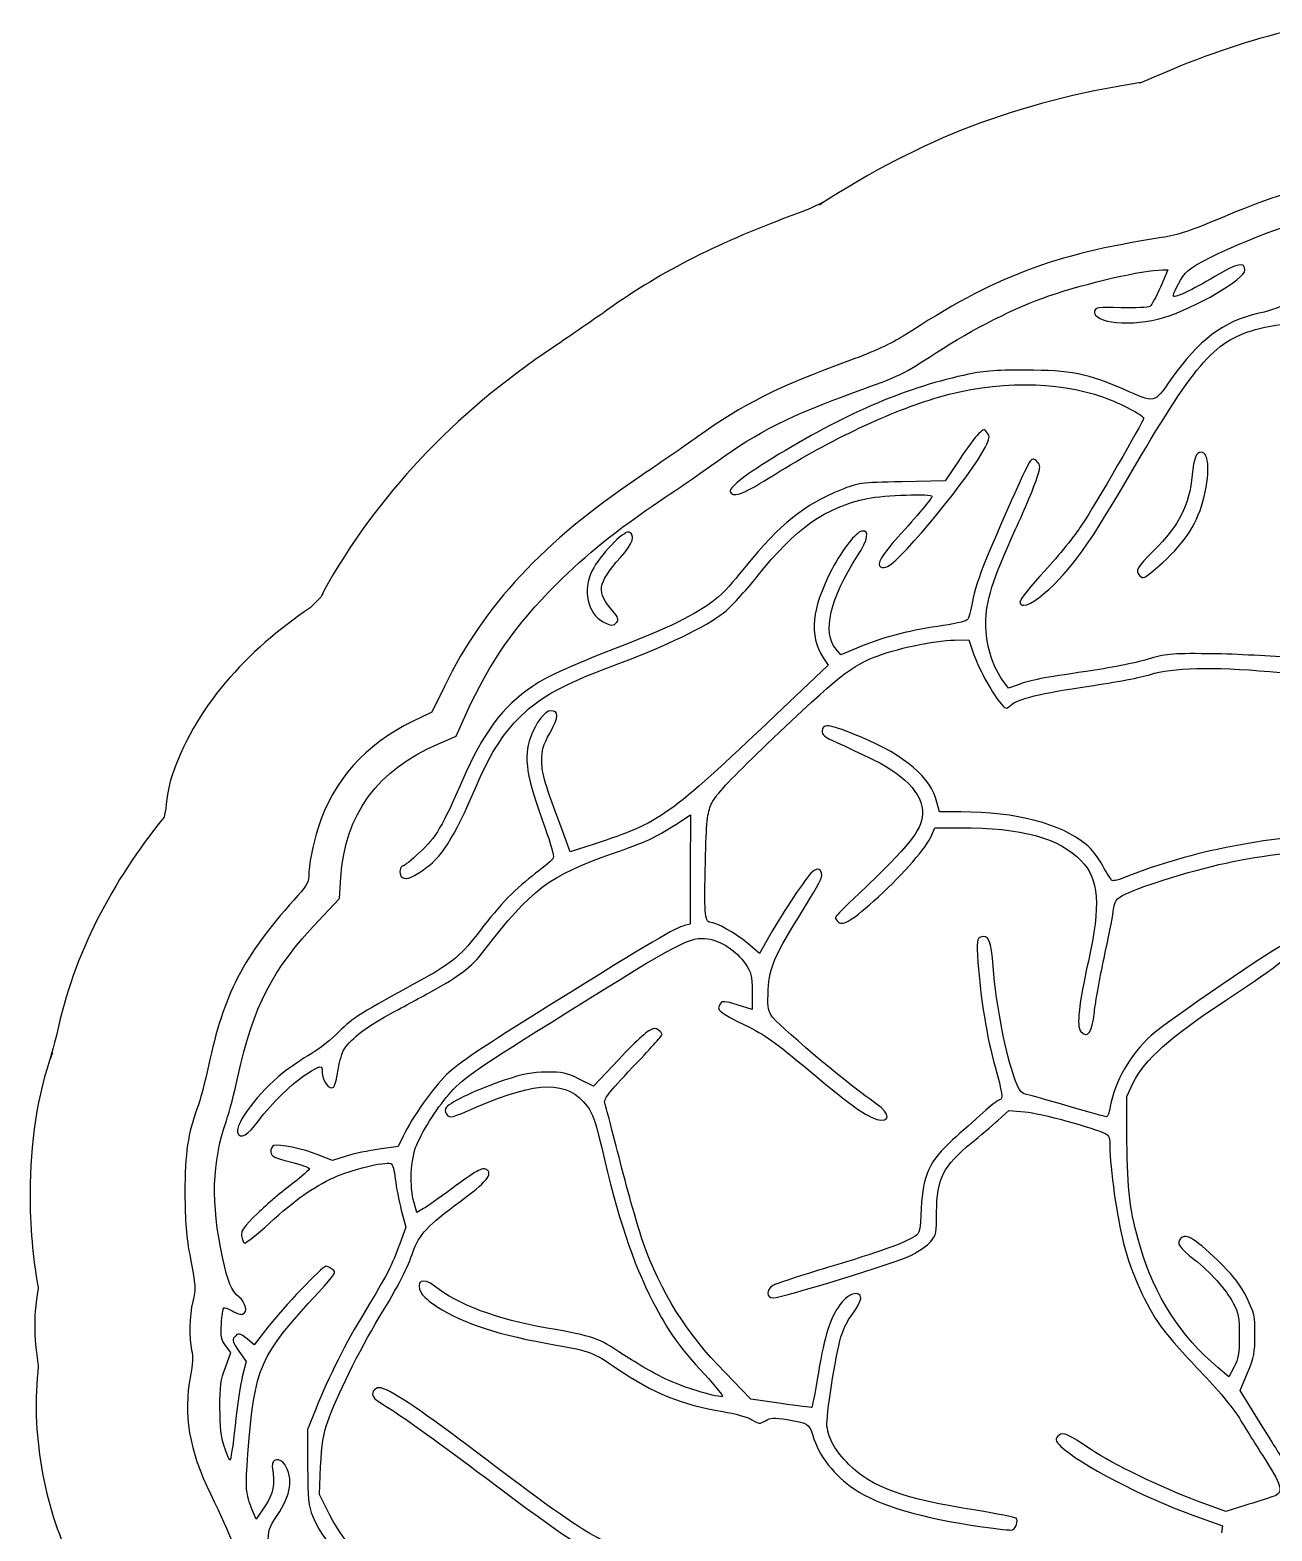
# Model space of a CAD drawing. Extents: x 3 to 173, y 187 to 306.
# Drawn here: x 2.94 to 11.31, y 193.51 to 203.62 of the extents above; entities that cross this region are included whole.
import ezdxf

# ---------------------------------------------------------------- set-up
doc = ezdxf.new("R2010")
doc.units = 0
doc.layers.add('Layer_1', color=7, linetype='CONTINUOUS')

msp = doc.modelspace()

# ---------------------------------------------------------------- linework, layer by layer
at = {"layer": 'Layer_1', "color": 7}
for points in [[(10.569854, 202.005042), (10.607304, 202.005042), (10.556685, 201.889045)], [(9.200315, 200.724249), (9.107312, 200.583578), (8.816773, 200.577821)], [(9.701553, 200.730314), (9.701555, 200.730419)], [(9.168582, 199.511261), (9.265292, 199.51239), (9.29245, 199.433416)], [(8.283437, 199.396907), (8.319652, 199.341789), (7.968209, 199.009445)], [(8.512656, 199.458192), (8.404836, 199.412537), (8.371503, 199.451201)], [(5.736092, 199.203712), (5.650082, 199.026434), (5.519217, 198.96309)], [(9.598225, 199.210895), (9.533203, 199.187865), (9.48917, 199.249156)], [(5.693273, 198.813196), (5.813027, 198.864199), (5.880929, 199.015154)], [(9.214296, 198.353842), (9.067793, 198.353842), (9.051337, 198.419654)], [(7.291661, 198.270299), (7.390838, 198.33405), (7.389991, 197.965507), (7.389145, 197.596965), (7.350873, 197.588724)], [(6.742684, 198.137855), (6.581367, 198.085206), (6.532806, 198.215596)], [(9.017593, 198.199597), (9.037758, 198.247721), (9.206073, 198.247721)], [(4.884206, 197.618724), (5.027417, 197.7705), (5.036477, 197.914462)], [(7.926597, 197.524583), (7.856228, 197.399954), (7.774334, 197.470289)], [(7.806023, 197.144517), (7.806023, 197.024), (7.706022, 197.054438)], [(6.905648, 196.683846), (6.737334, 196.506565), (6.641037, 196.554278)], [(10.331187, 196.134356), (10.329917, 196.437503), (10.373952, 196.528404)], [(9.462011, 196.276263), (9.534439, 196.343308), (9.643905, 196.334672)], [(5.456207, 196.170492), (5.422463, 196.100569), (5.294477, 196.082478)], [(5.073077, 196.035587), (4.979249, 196.006383), (4.888302, 196.042581)], [(5.443449, 195.671571), (5.473489, 195.557223), (5.432747, 195.444109)], [(5.593655, 195.682677), (5.548798, 195.65595), (5.529878, 195.720938)], [(4.543865, 194.882176), (4.452096, 194.764125), (4.407651, 194.801556)], [(4.258269, 194.612363), (4.294893, 194.711903), (4.259914, 194.758794)], [(4.349215, 194.722184), (4.398186, 194.652673), (4.374319, 194.557245)], [(8.001538, 194.368114), (7.798656, 194.397727), (7.62417, 194.577063)], [(11.053003, 194.614943), (11.018024, 194.54954), (10.944361, 194.61124)], [(11.242716, 194.21555), (11.094568, 194.456582), (11.14395, 194.575866)], [(4.867311, 194.33149), (4.812578, 194.194931), (4.812578, 193.94526)], [(4.941389, 193.656928), (4.891594, 193.755232), (4.900233, 193.944851)], [(4.525759, 193.679884), (4.46691, 193.58898), (4.439749, 193.653149)], [(11.125812, 193.681244), (10.99659, 193.640525), (10.80729, 193.710861)], [(9.355036, 193.538476), (9.355459, 193.538476)], [(10.773965, 193.616669), (10.975612, 193.543864), (10.966974, 193.498621)]]:
    msp.add_lwpolyline(points, dxfattribs=at)
for points in [[(9.367412, 200.927864)], [(10.83077, 200.777722)], [(6.977252, 200.238836)], [(7.14474, 196.893627)]]:
    msp.add_lwpolyline(points, close=True, dxfattribs=at)
for points in [[(11.448502, 203.621275), (11.160804, 203.554803), (10.883007, 203.460687), (10.573187, 203.329237)], [(10.410634, 203.264659), (9.589704, 203.135243), (8.950929, 202.891338), (8.259589, 202.442844)], [(10.573187, 203.329237), (10.38185, 203.248053), (10.437498, 203.268898), (10.410634, 203.264659)], [(11.676055, 202.594226), (11.444954, 202.540852), (11.249735, 202.475593), (10.974816, 202.358948)], [(8.259589, 202.442844), (8.31904, 202.481413), (8.233901, 202.429919), (8.116378, 202.386902)], [(8.116378, 202.386902), (7.587559, 202.193256), (7.203371, 202.002183), (6.835297, 201.738251)], [(10.974816, 202.358948), (10.763503, 202.269289), (10.679252, 202.241242), (10.564936, 202.223213)], [(10.724999, 201.983649), (10.782744, 202.060817), (11.309392, 202.286485), (11.608956, 202.362476)], [(10.564936, 202.223213), (9.819225, 202.105654), (9.449143, 201.964489), (8.823358, 201.558521)], [(11.125827, 202.003393), (11.125827, 202.062028), (11.077037, 202.051913), (10.922532, 201.960617)], [(9.806062, 201.830639), (10.064685, 201.91926), (10.440367, 202.005042), (10.569854, 202.005042)], [(10.580142, 201.684621), (10.793505, 201.75048), (11.125827, 201.944578), (11.125827, 202.003393)], [(10.645575, 201.82817), (10.636285, 201.837455), (10.680634, 201.92436), (10.724999, 201.983649)], [(10.922532, 201.960617), (10.764091, 201.866995), (10.657838, 201.815913), (10.645575, 201.82817)], [(9.048854, 201.449346), (9.289258, 201.606081), (9.583721, 201.754454), (9.806062, 201.830639)], [(10.556685, 201.889045), (10.528971, 201.825331), (10.497335, 201.767001), (10.486315, 201.759483)], [(6.835297, 201.738251), (6.759495, 201.683895), (6.57873, 201.559018), (6.468628, 201.48529)], [(10.113473, 201.729454), (10.096889, 201.645366), (10.368409, 201.619261), (10.580142, 201.684621)], [(10.292487, 201.750423), (10.139164, 201.754431), (10.117918, 201.751835), (10.113473, 201.729454)], [(10.486315, 201.759483), (10.475294, 201.752032), (10.388179, 201.747912), (10.292487, 201.750423)], [(11.360807, 201.756192), (11.335678, 201.744028), (11.268478, 201.723488), (11.211424, 201.710537)], [(11.211424, 201.710537), (10.978266, 201.657609), (10.818073, 201.535858), (10.625412, 201.264665)], [(11.222945, 201.610585), (11.426108, 201.662523), (11.564621, 201.65098), (12.148878, 201.532847)], [(8.823358, 201.558521), (8.750251, 201.511093), (8.627762, 201.454996), (8.469035, 201.396872)], [(10.383021, 200.679356), (10.798684, 201.390675), (10.929527, 201.535582), (11.222945, 201.610585)], [(6.468628, 201.48529), (5.791951, 201.032165), (5.275162, 200.480522), (4.919233, 199.839186)], [(8.495763, 201.181576), (8.809816, 201.294939), (8.818132, 201.298924), (9.048854, 201.449346)], [(8.469035, 201.396872), (7.976672, 201.216575), (7.745727, 201.101149), (7.439396, 200.881489)], [(9.647625, 201.330068), (9.432008, 201.330276), (9.363922, 201.324762), (9.23075, 201.295103)], [(10.308947, 201.200911), (10.073947, 201.305065), (9.947672, 201.329644), (9.647625, 201.330068)], [(9.23075, 201.295103), (8.815694, 201.202675), (8.42273, 201.032055), (7.942262, 200.735708)], [(9.060788, 201.147439), (9.446262, 201.259777), (9.857806, 201.259808), (10.173143, 201.147439)], [(10.625412, 201.264665), (10.510358, 201.102718), (10.524207, 201.105506), (10.308947, 201.200911)], [(7.573535, 200.718021), (7.841743, 200.912184), (8.075985, 201.030051), (8.495763, 201.181576)], [(7.958311, 200.62712), (8.335923, 200.863453), (8.739195, 201.053718), (9.060788, 201.147439)], [(10.173143, 201.147439), (10.291355, 201.10532), (10.443515, 201.025634), (10.443515, 201.005944)], [(9.367395, 200.927853), (9.359747, 200.926724), (9.349759, 200.918144), (9.331182, 200.900703)], [(9.390459, 200.908532), (9.380409, 200.922276), (9.375058, 200.928852), (9.367412, 200.927864)], [(9.376046, 200.809813), (9.406956, 200.870731), (9.408549, 200.883806), (9.390459, 200.908532)], [(10.443515, 201.005944), (10.443515, 200.987402), (10.114861, 200.420138), (10.025817, 200.284903)], [(7.439396, 200.881489), (7.345255, 200.813985), (7.167842, 200.691351), (7.045155, 200.609193)], [(8.718839, 200.006919), (8.824963, 200.063686), (9.278455, 200.617544), (9.376046, 200.809813)], [(9.331182, 200.900703), (9.310043, 200.880835), (9.251313, 200.80155), (9.200315, 200.724249)], [(7.197399, 200.457654), (7.325385, 200.543884), (7.494652, 200.660916), (7.573535, 200.718021)], [(7.942262, 200.735708), (7.739803, 200.610836), (7.644374, 200.533718), (7.660367, 200.507836)], [(9.679332, 200.71642), (9.659041, 200.695367), (9.517537, 200.379907), (9.374393, 200.03692)], [(9.701555, 200.730419), (9.694959, 200.730701), (9.688702, 200.726157), (9.679332, 200.71642)], [(9.726244, 200.713042), (9.715015, 200.724275), (9.708146, 200.729835), (9.701553, 200.730314)], [(9.724974, 200.601573), (9.750417, 200.68208), (9.750262, 200.689), (9.726244, 200.713042)], [(10.83078, 200.777722), (10.797831, 200.777722), (10.782235, 200.737254), (10.77111, 200.623885)], [(10.842717, 200.444962), (10.892518, 200.624667), (10.886936, 200.777722), (10.83077, 200.777722)], [(7.045155, 200.609193), (6.408968, 200.183181), (5.99438, 199.738086), (5.736092, 199.203712)], [(7.660367, 200.507836), (7.683958, 200.469682), (7.746841, 200.494769), (7.958311, 200.62712)], [(9.769438, 199.822166), (9.959867, 199.988722), (10.067867, 200.14003), (10.383021, 200.679356)], [(10.77111, 200.623885), (10.75101, 200.419198), (10.68456, 200.288995), (10.509379, 200.112617)], [(8.401545, 200.522294), (8.163003, 200.427448), (7.988294, 200.287197), (7.767382, 200.012668)], [(8.816773, 200.577821), (8.530289, 200.57212), (8.524169, 200.571048), (8.401545, 200.522294)], [(9.578883, 200.254008), (9.644217, 200.39802), (9.710099, 200.554414), (9.724974, 200.601573)], [(6.485872, 199.885095), (6.696488, 200.095365), (6.885418, 200.247457), (7.197399, 200.457654)], [(7.841053, 199.940688), (8.098349, 200.264281), (8.301164, 200.407494), (8.584271, 200.465943)], [(8.584271, 200.465943), (8.696045, 200.489028), (9.018842, 200.499409), (9.018842, 200.479941)], [(9.018842, 200.479941), (9.018842, 200.468934), (8.917364, 200.348183), (8.78674, 200.203532)], [(10.539834, 200.005672), (10.706115, 200.147929), (10.796761, 200.279145), (10.842717, 200.444962)], [(6.977253, 200.238884), (6.942968, 200.252035), (6.77688, 200.078807), (6.729103, 199.980162)], [(6.919227, 200.068136), (7.004377, 200.165723), (7.023275, 200.221188), (6.977252, 200.238836)], [(8.545579, 200.244638), (8.505219, 200.238824), (8.417765, 200.127222), (8.343931, 199.98715)], [(8.516361, 200.079287), (8.588172, 200.189935), (8.599078, 200.252346), (8.545579, 200.244638)], [(8.78674, 200.203532), (8.679775, 200.085072), (8.642999, 200.021649), (8.671513, 200.004041)], [(9.380116, 199.623865), (9.38116, 199.775161), (9.424807, 199.91439), (9.578883, 200.254008)], [(10.025817, 200.284903), (9.981801, 200.218053), (9.870503, 200.080376), (9.778079, 199.978881)], [(10.509379, 200.112617), (10.395524, 199.997984), (10.384758, 199.979276), (10.416375, 199.947675)], [(6.869432, 199.704532), (6.75516, 199.835994), (6.762286, 199.888276), (6.919227, 200.068136)], [(7.767382, 200.012668), (7.707035, 199.937676), (7.631638, 199.851009), (7.599481, 199.82017)], [(8.371503, 199.451201), (8.276844, 199.561195), (8.330292, 199.792594), (8.516361, 200.079287)], [(8.671513, 200.004041), (8.68228, 199.997409), (8.703563, 199.998763), (8.718839, 200.006919)], [(9.374393, 200.03692), (9.338279, 199.950385), (9.300555, 199.831315), (9.290441, 199.772032)], [(10.416375, 199.947675), (10.442162, 199.921908), (10.441657, 199.921683), (10.539834, 200.005672)], [(6.729103, 199.980162), (6.664347, 199.846459), (6.697366, 199.691686), (6.803178, 199.634242)], [(7.612658, 199.694305), (7.660478, 199.7319), (7.763231, 199.842813), (7.841053, 199.940688)], [(8.343931, 199.98715), (8.207268, 199.727886), (8.188168, 199.541761), (8.283437, 199.396907)], [(9.778079, 199.978881), (9.685654, 199.877382), (9.609764, 199.783639), (9.609764, 199.77075)], [(4.919233, 199.839186), (4.910509, 199.803474), (4.880215, 199.778856), (4.829109, 199.728129)], [(5.880929, 199.015154), (6.037809, 199.361898), (6.210477, 199.610155), (6.485872, 199.885095)], [(7.599481, 199.82017), (7.501298, 199.726012), (7.307261, 199.621029), (7.031163, 199.512915)], [(9.609764, 199.77075), (9.609764, 199.722953), (9.683042, 199.746592), (9.769438, 199.822166)], [(4.829109, 199.728129), (4.40666, 199.447408), (4.044169, 199.053499), (3.889595, 198.569031)], [(6.895359, 199.632549), (6.909434, 199.64951), (6.904334, 199.664392), (6.869432, 199.704532)], [(6.927055, 199.361139), (7.219706, 199.469151), (7.49879, 199.604789), (7.612658, 199.694305)], [(9.290441, 199.772032), (9.280326, 199.712748), (9.264237, 199.656383), (9.25505, 199.64699)], [(6.803178, 199.634242), (6.854559, 199.606387), (6.873337, 199.606076), (6.895359, 199.632549)], [(9.056693, 199.60339), (8.85103, 199.573426), (8.670693, 199.525412), (8.512656, 199.458192)], [(9.25505, 199.64699), (9.245863, 199.637592), (9.156732, 199.617964), (9.056693, 199.60339)], [(9.48917, 199.249156), (9.421078, 199.343107), (9.379273, 199.486917), (9.380116, 199.623865)], [(7.031163, 199.512915), (6.566988, 199.33115), (6.439714, 199.27481), (6.327041, 199.199487)], [(8.627839, 199.396089), (8.76093, 199.451196), (9.035276, 199.509576), (9.168582, 199.511261)], [(7.809313, 198.715767), (8.355518, 199.243813), (8.450449, 199.322641), (8.627839, 199.396089)], [(9.29245, 199.433416), (9.327873, 199.330142), (9.417137, 199.162623), (9.472288, 199.096132)], [(10.875602, 199.419844), (10.619599, 199.421819), (10.594132, 199.419279), (10.466133, 199.38077)], [(11.42581, 199.393117), (11.273163, 199.406636), (11.025661, 199.418799), (10.875602, 199.419844)], [(6.276843, 199.026321), (6.403234, 199.143283), (6.571964, 199.230077), (6.927055, 199.361139)], [(10.057076, 199.30015), (9.756106, 199.25673), (9.693764, 199.244677), (9.598225, 199.210895)], [(10.466133, 199.38077), (10.391102, 199.358192), (10.207137, 199.321805), (10.057076, 199.30015)], [(10.488757, 199.279585), (10.633534, 199.326626), (10.909142, 199.333639), (11.29329, 199.299735)], [(11.29329, 199.299735), (11.664961, 199.266944), (12.021647, 199.263154), (12.14844, 199.291099)], [(6.327041, 199.199487), (6.128129, 199.066513), (5.991133, 198.882896), (5.855022, 198.56729)], [(9.546362, 199.071042), (9.597093, 199.116932), (9.747354, 199.153875), (10.076409, 199.201844)], [(10.076409, 199.201844), (10.249066, 199.227018), (10.434569, 199.261977), (10.488757, 199.279585)], [(9.472288, 199.096132), (9.514953, 199.044694), (9.516788, 199.044288), (9.546362, 199.071042)], [(5.94927, 198.530271), (6.049682, 198.762991), (6.140033, 198.899717), (6.276843, 199.026321)], [(6.450091, 199.035355), (6.409777, 199.035355), (6.348963, 198.955184), (6.313875, 198.855611)], [(6.445561, 198.887694), (6.505097, 198.995486), (6.506302, 199.035355), (6.450091, 199.035355)], [(7.968209, 199.009445), (7.231169, 198.312471), (7.193285, 198.285386), (6.742684, 198.137855)], [(5.519217, 198.96309), (5.200243, 198.808587), (4.98499, 198.566181), (4.883409, 198.247806)], [(6.390419, 198.694784), (6.389375, 198.772638), (6.397288, 198.800281), (6.445561, 198.887694)], [(8.278904, 198.902542), (8.27471, 198.873165), (8.288892, 198.861478), (8.377257, 198.821925)], [(8.536931, 198.859356), (8.335401, 198.94437), (8.286026, 198.952501), (8.278904, 198.902542)], [(5.036477, 197.914462), (5.061973, 198.333754), (5.285111, 198.639107), (5.693273, 198.813196)], [(6.313875, 198.855611), (6.265161, 198.717353), (6.284513, 198.596068), (6.411819, 198.2448)], [(8.377257, 198.821925), (8.434132, 198.796468), (8.544946, 198.744026), (8.62335, 198.705522)], [(9.051337, 198.419654), (9.009045, 198.587531), (8.84147, 198.730886), (8.536931, 198.859356)], [(6.532806, 198.215596), (6.406647, 198.554796), (6.391683, 198.605268), (6.390419, 198.694784)], [(7.531533, 198.406454), (7.554785, 198.458998), (7.626702, 198.539226), (7.809313, 198.715767)], [(8.62335, 198.705522), (8.855431, 198.591552), (8.976137, 198.448144), (8.951336, 198.316002)], [(3.889595, 198.569031), (3.863802, 198.488191), (3.863808, 198.386701), (3.845562, 198.318124)], [(5.855022, 198.56729), (5.722373, 198.25971), (5.675387, 198.180349), (5.566132, 198.080287)], [(5.583013, 197.956891), (5.716789, 198.047366), (5.791122, 198.163743), (5.94927, 198.530271)], [(7.491615, 198.013643), (7.499012, 198.294759), (7.504109, 198.344487), (7.531533, 198.406454)], [(3.845562, 198.318124), (3.498046, 197.891678), (3.234593, 197.391417), (3.123335, 196.859995)], [(8.951336, 198.316002), (8.93075, 198.206268), (8.835829, 198.094872), (8.461209, 197.74221)], [(10.057101, 198.134609), (9.885394, 198.275238), (9.583954, 198.353842), (9.214296, 198.353842)], [(4.883409, 198.247806), (4.847664, 198.135772), (4.820034, 197.993233), (4.820034, 197.919985)], [(6.411819, 198.2448), (6.447158, 198.147292), (6.472052, 198.057484), (6.467375, 198.045309)], [(6.866144, 198.073689), (7.094535, 198.153005), (7.148256, 198.177976), (7.291661, 198.270299)], [(8.659153, 197.784987), (8.82757, 197.937198), (8.983767, 198.117975), (9.017593, 198.199597)], [(9.206073, 198.247721), (9.624706, 198.247512), (9.872815, 198.179878), (10.022127, 198.025609)], [(11.944769, 198.225911), (11.266616, 198.189118), (10.770655, 198.094074), (10.325003, 197.915777)], [(5.566132, 198.080287), (5.511979, 198.030692), (5.46249, 197.990207), (5.456253, 197.990207)], [(10.168625, 197.991881), (10.141743, 198.042289), (10.09147, 198.106458), (10.057101, 198.134609)], [(11.043946, 198.019437), (11.296153, 198.070079), (11.603155, 198.105396), (11.922966, 198.120622)], [(5.456253, 197.990207), (5.434866, 197.990207), (5.425925, 197.941027), (5.443505, 197.919872)], [(5.999058, 197.417632), (6.319273, 197.834477), (6.439537, 197.925531), (6.866144, 198.073689)], [(6.467375, 198.045309), (6.462698, 198.033145), (6.409013, 197.985762), (6.348032, 197.940423)], [(7.522068, 197.611372), (7.488718, 197.611584), (7.483019, 197.686452), (7.491615, 198.013643)], [(8.275982, 197.925618), (8.275982, 197.97199), (8.2485, 197.982367), (8.212197, 197.949889)], [(10.022127, 198.025609), (10.143109, 197.90061), (10.155478, 197.73165), (10.0711, 197.349399)], [(10.230765, 197.891929), (10.223368, 197.896501), (10.195506, 197.94147), (10.168625, 197.991881)], [(10.320073, 197.799383), (10.441831, 197.860673), (10.809085, 197.972278), (11.043946, 198.019437)], [(4.820034, 197.919985), (4.820034, 197.879921), (4.800671, 197.848444), (4.720033, 197.75957)], [(5.443505, 197.919872), (5.465168, 197.893766), (5.505521, 197.904463), (5.583013, 197.956891)], [(6.348032, 197.940423), (6.218509, 197.844118), (6.105841, 197.727975), (5.976013, 197.556663)], [(8.212197, 197.949889), (8.170067, 197.912201), (8.013057, 197.678166), (7.926597, 197.524583)], [(8.152937, 197.69857), (8.220612, 197.80566), (8.275982, 197.907801), (8.275982, 197.925618)], [(10.325003, 197.915777), (10.280629, 197.898025), (10.23816, 197.887349), (10.230765, 197.891929)], [(8.388781, 197.612233), (8.421764, 197.584886), (8.476597, 197.619994), (8.659153, 197.784987)], [(10.239002, 197.683802), (10.249116, 197.760335), (10.252656, 197.765443), (10.320073, 197.799383)], [(4.720033, 197.75957), (4.383175, 197.388338), (4.244481, 197.119755), (4.14472, 196.643248)], [(7.915074, 197.158095), (7.92325, 197.309823), (7.959796, 197.392949), (8.152937, 197.69857)], [(8.461209, 197.74221), (8.409332, 197.693375), (8.366971, 197.64823), (8.366971, 197.641846)], [(10.177273, 197.368319), (10.205388, 197.497919), (10.233186, 197.639783), (10.239002, 197.683802)], [(4.343049, 196.569447), (4.447216, 197.047328), (4.57225, 197.28921), (4.884206, 197.618724)], [(7.350873, 197.588724), (7.293668, 197.576137), (7.13222, 197.480497), (6.457862, 197.060999)], [(7.774334, 197.470289), (7.697156, 197.536287), (7.5635, 197.610952), (7.522068, 197.611372)], [(8.366971, 197.641846), (8.366971, 197.635468), (8.376874, 197.622119), (8.388781, 197.612233)], [(5.976013, 197.556663), (5.854449, 197.396254), (5.779911, 197.332096), (5.598643, 197.233364)], [(6.559099, 197.003437), (7.32657, 197.482459), (7.391422, 197.516492), (7.507666, 197.499076)], [(7.507666, 197.499076), (7.597412, 197.485614), (7.701169, 197.417296), (7.758697, 197.333725)], [(9.345136, 197.511045), (9.320041, 197.501421), (9.318539, 197.486746), (9.327858, 197.340346)], [(9.430323, 197.313201), (9.416858, 197.486238), (9.397354, 197.531074), (9.345136, 197.511045)], [(11.407704, 197.471147), (11.357994, 197.460677), (10.598852, 196.942539), (10.494116, 196.847586)], [(5.642265, 197.142457), (5.836227, 197.24807), (5.915679, 197.309092), (5.999058, 197.417632)], [(10.111841, 197.006358), (10.119617, 197.075751), (10.149159, 197.238723), (10.177273, 197.368319)], [(11.002762, 197.08903), (11.371833, 197.333507), (11.465799, 197.409801), (11.449678, 197.451815)], [(7.758697, 197.333725), (7.801783, 197.271128), (7.806023, 197.254581), (7.806023, 197.144517)], [(9.327858, 197.340346), (9.342334, 197.112446), (9.388996, 196.827618), (9.442674, 196.637813)], [(9.579295, 196.547324), (9.513743, 196.722434), (9.451224, 197.044523), (9.430323, 197.313201)], [(10.0711, 197.349399), (10.007386, 197.060748), (9.990796, 196.910973), (10.018836, 196.877205)], [(5.598643, 197.233364), (5.163772, 196.996495), (5.115189, 196.966102), (5.024977, 196.874281)], [(5.356667, 196.986978), (5.436719, 197.030423), (5.565154, 197.100471), (5.642265, 197.142457)], [(7.592439, 197.064315), (7.563984, 197.019408), (7.578049, 197.006937), (7.760343, 196.917472)], [(7.706022, 197.054438), (7.622144, 197.080035), (7.603564, 197.08187), (7.592439, 197.064315)], [(7.934418, 196.983696), (7.913347, 197.02102), (7.909554, 197.055936), (7.915074, 197.158095)], [(10.373952, 196.528404), (10.450341, 196.685435), (10.615305, 196.832379), (11.002762, 197.08903)], [(5.052961, 196.743889), (5.089359, 196.814238), (5.196612, 196.900113), (5.356667, 196.986978)], [(6.457862, 197.060999), (5.98099, 196.76435), (5.823449, 196.658471), (5.748802, 196.58469)], [(5.779258, 196.468719), (5.867316, 196.565962), (5.956757, 196.627475), (6.559099, 197.003437)], [(8.601913, 196.418131), (8.438514, 196.52923), (7.963899, 196.93136), (7.934418, 196.983696)], [(10.018836, 196.877205), (10.065285, 196.821266), (10.09587, 196.863715), (10.111841, 197.006358)], [(5.024977, 196.874281), (4.97471, 196.82312), (4.889378, 196.755954), (4.835264, 196.724562)], [(7.144743, 196.893619), (7.106828, 196.88741), (7.044801, 196.830712), (6.905648, 196.683846)], [(7.17643, 196.884568), (7.167139, 196.892273), (7.157383, 196.895688), (7.14474, 196.893627)], [(7.199885, 196.853721), (7.199885, 196.860128), (7.189223, 196.873956), (7.17643, 196.884568)], [(7.760343, 196.917472), (7.894121, 196.851819), (7.962496, 196.803308), (8.187919, 196.613508)], [(3.123335, 196.859995), (3.110818, 196.800175), (3.053675, 196.625615), (3.093293, 196.730842)], [(7.001531, 196.633664), (7.110548, 196.748337), (7.199885, 196.847318), (7.199885, 196.853721)], [(10.494116, 196.847586), (10.351775, 196.71854), (10.247278, 196.536712), (10.219217, 196.369222)], [(3.093293, 196.730842), (2.990393, 196.457628), (2.942673, 196.109448), (2.942673, 195.789741)], [(4.835264, 196.724562), (4.78115, 196.693168), (4.694408, 196.634127), (4.642668, 196.593351)], [(5.016334, 196.607333), (5.023415, 196.657416), (5.039939, 196.718731), (5.052961, 196.743889)], [(4.14472, 196.643248), (4.123051, 196.53974), (4.089344, 196.411552), (4.069411, 196.358613)], [(4.265271, 196.274116), (4.285814, 196.334333), (4.320757, 196.467178), (4.343049, 196.569447)], [(4.642668, 196.593351), (4.486642, 196.470384), (4.319678, 196.249133), (4.34102, 196.193547)], [(4.483821, 196.275812), (4.568655, 196.389838), (4.714985, 196.532129), (4.808102, 196.590882)], [(4.808102, 196.590882), (4.902385, 196.65038), (4.910984, 196.650913), (4.910984, 196.599518)], [(4.910984, 196.599518), (4.910984, 196.542464), (4.961973, 196.475306), (4.986706, 196.499566)], [(4.986706, 196.499566), (4.996104, 196.508767), (5.009255, 196.557247), (5.016334, 196.607333)], [(5.748802, 196.58469), (5.652762, 196.489762), (5.520018, 196.302002), (5.456207, 196.170492)], [(6.421282, 196.601581), (6.322122, 196.600734), (6.266305, 196.589982), (6.137328, 196.546875)], [(6.641037, 196.554278), (6.555665, 196.596755), (6.530478, 196.602422), (6.421282, 196.601581)], [(6.813874, 196.393453), (6.805066, 196.4197), (6.837773, 196.461407), (7.001531, 196.633664)], [(8.187919, 196.613508), (8.483157, 196.364921), (8.608877, 196.278284), (8.674342, 196.278284)], [(9.442674, 196.637813), (9.491525, 196.465062), (9.498339, 196.414468), (9.473129, 196.414468)], [(5.547156, 196.111694), (5.595036, 196.22285), (5.693566, 196.374087), (5.779258, 196.468719)], [(6.137328, 196.546875), (5.968489, 196.49045), (5.778099, 196.4017), (5.748026, 196.365482)], [(5.95295, 196.366718), (6.366148, 196.545139), (6.56169, 196.546542), (6.694522, 196.372476)], [(9.675181, 196.445315), (9.615995, 196.459793), (9.609545, 196.466509), (9.579295, 196.547324)], [(4.069411, 196.358613), (4.006091, 196.190493), (3.986283, 196.056336), (3.986283, 195.788521)], [(5.748026, 196.365482), (5.734268, 196.348916), (5.734753, 196.337655), (5.750481, 196.316124)], [(5.750481, 196.316124), (5.769864, 196.289624), (5.779998, 196.292023), (5.95295, 196.366718)], [(6.694522, 196.372476), (6.733194, 196.321794), (6.751993, 196.268031), (6.790819, 196.100594)], [(6.919636, 195.990361), (6.867428, 196.194504), (6.819732, 196.375973), (6.813874, 196.393453)], [(8.674342, 196.278284), (8.751998, 196.278284), (8.721814, 196.336605), (8.601913, 196.418131)], [(9.473129, 196.414468), (9.464575, 196.414468), (9.414067, 196.375589), (9.360781, 196.327679)], [(9.95831, 196.365519), (9.837429, 196.400913), (9.710079, 196.436786), (9.675181, 196.445315)], [(10.19288, 196.300944), (10.184769, 196.300944), (10.079192, 196.330126), (9.95831, 196.365519)], [(10.219217, 196.369222), (10.212918, 196.331726), (10.200991, 196.300944), (10.19288, 196.300944)], [(4.239343, 195.353995), (4.160556, 195.721691), (4.168017, 195.989108), (4.265271, 196.274116)], [(4.34102, 196.193547), (4.359246, 196.146069), (4.408061, 196.173989), (4.483821, 196.275812)], [(9.360781, 196.327679), (9.307496, 196.279766), (9.215807, 196.197546), (9.157077, 196.14505)], [(9.282175, 196.12243), (9.341519, 196.170151), (9.422348, 196.239411), (9.462011, 196.276263)], [(9.643905, 196.334672), (9.741264, 196.326967), (10.115511, 196.224583), (10.18959, 196.185362)], [(10.18959, 196.185362), (10.209122, 196.175033), (10.216325, 196.152374), (10.216339, 196.099807)], [(4.584595, 196.105925), (4.569742, 196.100224), (4.562305, 196.083122), (4.565252, 196.062322)], [(4.565252, 196.062322), (4.569403, 196.033126), (4.58825, 196.02379), (4.695705, 195.996923)], [(4.888302, 196.042581), (4.780377, 196.08543), (4.618946, 196.119108), (4.584595, 196.105925)], [(5.294477, 196.082478), (5.224263, 196.072657), (5.12465, 196.051634), (5.073077, 196.035587)], [(5.529878, 195.720938), (5.497593, 195.830598), (5.505666, 196.01536), (5.547156, 196.111694)], [(6.790819, 196.100594), (6.902724, 195.618022), (7.00195, 195.319208), (7.138145, 195.054196)], [(9.157077, 196.14505), (9.000555, 196.005152), (8.955065, 195.905903), (8.945962, 195.685197)], [(9.049251, 195.658871), (9.049251, 195.880074), (9.095443, 195.972265), (9.282175, 196.12243)], [(10.216339, 196.099807), (10.216376, 195.958653), (10.264305, 195.618031), (10.30852, 195.446632)], [(10.421312, 195.422363), (10.350778, 195.665498), (10.332662, 195.807972), (10.331187, 196.134356)], [(4.695705, 195.996923), (4.764841, 195.979622), (4.822828, 195.959091), (4.824513, 195.951677)], [(4.824513, 195.951677), (4.826207, 195.944254), (4.774116, 195.898261), (4.708874, 195.849261)], [(4.991592, 195.892447), (5.100587, 195.943583), (5.333222, 196.00038), (5.372255, 195.985405)], [(5.372255, 195.985405), (5.385023, 195.980495), (5.396755, 195.940848), (5.403118, 195.881753)], [(6.016703, 195.945513), (5.990275, 195.961826), (5.948699, 195.938401), (5.77884, 195.812654)], [(7.070256, 195.461403), (7.039578, 195.548133), (6.971848, 195.786213), (6.919636, 195.990361)], [(4.554964, 195.583134), (4.73359, 195.745254), (4.842704, 195.8226), (4.991592, 195.892447)], [(5.403118, 195.881753), (5.408786, 195.829074), (5.426952, 195.734417), (5.443449, 195.671571)], [(5.836865, 195.727923), (6.016941, 195.859289), (6.064052, 195.916264), (6.016703, 195.945513)], [(2.942673, 195.789741), (2.942673, 195.564471), (2.96071, 195.346536), (2.997818, 195.149728)], [(3.986283, 195.788521), (3.986283, 195.588533), (3.993488, 195.501668), (4.02332, 195.343474)], [(4.708874, 195.849261), (4.643633, 195.800262), (4.539348, 195.710947), (4.476774, 195.650594)], [(5.77884, 195.812654), (5.701719, 195.755569), (5.618271, 195.697208), (5.593655, 195.682677)], [(4.476774, 195.650594), (4.380313, 195.557551), (4.363442, 195.534008), (4.367719, 195.497581)], [(5.523282, 195.39352), (5.558786, 195.501908), (5.627622, 195.575328), (5.836865, 195.727923)], [(8.945962, 195.685197), (8.939621, 195.5312), (8.93648, 195.517134), (8.903576, 195.495577)], [(9.009332, 195.460616), (9.046594, 195.504885), (9.049251, 195.518056), (9.049251, 195.658871)], [(4.387884, 195.450281), (4.396227, 195.447741), (4.471598, 195.507473), (4.554964, 195.583134)], [(4.367719, 195.497581), (4.370485, 195.473959), (4.379539, 195.452872), (4.387884, 195.450281)], [(7.62417, 194.577063), (7.356734, 194.852478), (7.193478, 195.113045), (7.070256, 195.461403)], [(8.903576, 195.495577), (8.835418, 195.450941), (8.660395, 195.388141), (8.321678, 195.287038)], [(8.880526, 195.368479), (8.929312, 195.393088), (8.987377, 195.434536), (9.009332, 195.460616)], [(10.30852, 195.446632), (10.360248, 195.246113), (10.456479, 195.032363), (10.560374, 194.886824)], [(10.694564, 195.482005), (10.661847, 195.449302), (10.681142, 195.418706), (10.78469, 195.338865)], [(10.978929, 195.296501), (10.791527, 195.480148), (10.731658, 195.519081), (10.694564, 195.482005)], [(4.349633, 195.08705), (4.298468, 195.130077), (4.275224, 195.186541), (4.239343, 195.353995)], [(5.432747, 195.444109), (5.379838, 195.296814), (5.348094, 195.235185), (5.199002, 194.990013)], [(5.293241, 194.945591), (5.425941, 195.164951), (5.487883, 195.285449), (5.523282, 195.39352)], [(7.949654, 195.081377), (8.010819, 195.081377), (8.784501, 195.32003), (8.880526, 195.368479)], [(10.944361, 194.61124), (10.693821, 194.820897), (10.515548, 195.097537), (10.421312, 195.422363)], [(4.02332, 195.343474), (4.057707, 195.161048), (4.059197, 195.140189), (4.039376, 195.057196)], [(4.935228, 195.293495), (4.911753, 195.293495), (4.646738, 195.014823), (4.543865, 194.882176)], [(4.887902, 195.119917), (5.002003, 195.243832), (5.007005, 195.252118), (4.979671, 195.272103)], [(4.979671, 195.272103), (4.963762, 195.28373), (4.943635, 195.293495), (4.935228, 195.293495)], [(8.321678, 195.287038), (8.134103, 195.231048), (7.965119, 195.17534), (7.946366, 195.16323)], [(10.78469, 195.338865), (10.895603, 195.253338), (10.997028, 195.139619), (11.047242, 195.044361)], [(11.137779, 195.082201), (11.098417, 195.161661), (11.05164, 195.22522), (10.978929, 195.296501)], [(2.998637, 195.146031), (2.96771, 194.984896), (2.965042, 194.819723), (2.998637, 194.622831)], [(2.997818, 195.149728), (2.999088, 195.142757), (2.997586, 195.152268), (2.998637, 195.146031)], [(5.667764, 195.159493), (5.588397, 195.223247), (5.534249, 195.193066), (5.578873, 195.109723)], [(6.426617, 194.876915), (6.084049, 194.937726), (5.822834, 195.03494), (5.667764, 195.159493)], [(7.946366, 195.16323), (7.898887, 195.132583), (7.900967, 195.081377), (7.949654, 195.081377)], [(4.039376, 195.057196), (4.014871, 194.954668), (4.011236, 194.81306), (4.031138, 194.727318)], [(4.374737, 194.970644), (4.411146, 194.984614), (4.397831, 195.046514), (4.349633, 195.08705)], [(4.41012, 194.029506), (4.458101, 194.624691), (4.482245, 194.679365), (4.887902, 195.119917)], [(5.578873, 195.109723), (5.587809, 195.093044), (5.635788, 195.052968), (5.685459, 195.020877)], [(7.138145, 195.054196), (7.239756, 194.856477), (7.314732, 194.75116), (7.485062, 194.567193)], [(8.534052, 195.095742), (8.51264, 195.130371), (8.445153, 195.099891), (8.397427, 195.034043)], [(8.464506, 194.94602), (8.529054, 195.035293), (8.547136, 195.074587), (8.534052, 195.095742)], [(11.047242, 195.044361), (11.082657, 194.97718), (11.087541, 194.950392), (11.087573, 194.823891)], [(11.193334, 194.832118), (11.193545, 194.959937), (11.18988, 194.977031), (11.137779, 195.082201)], [(4.231518, 194.905222), (4.234995, 194.959804), (4.241822, 195.008473), (4.246752, 195.013401)], [(4.246752, 195.013401), (4.251683, 195.01834), (4.278149, 195.008857), (4.305188, 194.992432)], [(4.305188, 194.992432), (4.332225, 194.975978), (4.363317, 194.966241), (4.374737, 194.970644)], [(5.199002, 194.990013), (5.06708, 194.773077), (4.956718, 194.553918), (4.867311, 194.33149)], [(4.947969, 194.247994), (5.004313, 194.410552), (5.160428, 194.726056), (5.293241, 194.945591)], [(5.685459, 195.020877), (5.865048, 194.904864), (6.097723, 194.829753), (6.487523, 194.762158)], [(8.397427, 195.034043), (8.32995, 194.940943), (8.295713, 194.833106), (8.25257, 194.578302)], [(8.404833, 194.817279), (8.416991, 194.859463), (8.443794, 194.91738), (8.464506, 194.94602)], [(4.259914, 194.758794), (4.229986, 194.799338), (4.226061, 194.819633), (4.231518, 194.905222)], [(4.407651, 194.801556), (4.355547, 194.84538), (4.345243, 194.846938), (4.319173, 194.815555)], [(6.941026, 194.697168), (6.764902, 194.813494), (6.745328, 194.820341), (6.426617, 194.876915)], [(10.560374, 194.886824), (10.59992, 194.831427), (10.718189, 194.69662), (10.823339, 194.587384)], [(4.319173, 194.815555), (4.302886, 194.79594), (4.307986, 194.780635), (4.349215, 194.722184)], [(6.487523, 194.762158), (6.714532, 194.722791), (6.732492, 194.715978), (6.894111, 194.605855)], [(8.310595, 194.216338), (8.30282, 194.27467), (8.367977, 194.689486), (8.404833, 194.817279)], [(11.087573, 194.823891), (11.087598, 194.70281), (11.082264, 194.669792), (11.053003, 194.614943)], [(11.14395, 194.575866), (11.187015, 194.680099), (11.193124, 194.712284), (11.193334, 194.832118)], [(4.031138, 194.727318), (4.040536, 194.686785), (4.038196, 194.633084), (4.02332, 194.555388)], [(7.225801, 194.533053), (7.157304, 194.565266), (7.02917, 194.638948), (6.941026, 194.697168)], [(2.998637, 194.622831), (2.94668, 194.177653), (3.032791, 193.688703), (3.221272, 193.298791)], [(4.02332, 194.555388), (3.973256, 194.293856), (4.013039, 194.059693), (4.159947, 193.755779)], [(4.222053, 194.338836), (4.22163, 194.486523), (4.227153, 194.528145), (4.258269, 194.612363)], [(4.374319, 194.557245), (4.361128, 194.504746), (4.338378, 194.352386), (4.324113, 194.218731)], [(6.894111, 194.605855), (7.138872, 194.439087), (7.336748, 194.358287), (7.608108, 194.314641)], [(7.485062, 194.567193), (7.562807, 194.483227), (7.617027, 194.414593), (7.605227, 194.414593)], [(8.25257, 194.578302), (8.231056, 194.451237), (8.211782, 194.345446), (8.209359, 194.343024)], [(10.823339, 194.587384), (10.941596, 194.464535), (11.042846, 194.343374), (11.088362, 194.269432)], [(5.296972, 194.475494), (5.257829, 194.475494), (5.236497, 194.435119), (5.260346, 194.406392)], [(5.893685, 194.083916), (5.566877, 194.331758), (5.348078, 194.475494), (5.296972, 194.475494)], [(7.605227, 194.414593), (7.548509, 194.414593), (7.337238, 194.480647), (7.225801, 194.533053)], [(4.25045, 194.081351), (4.229992, 194.142483), (4.222476, 194.211004), (4.222053, 194.338836)], [(5.260346, 194.406392), (5.269282, 194.395639), (5.325461, 194.357316), (5.385452, 194.321251)], [(8.209359, 194.343024), (8.206932, 194.340484), (8.113273, 194.351858), (8.001538, 194.368114)], [(4.900233, 193.944851), (4.90687, 194.094324), (4.91692, 194.158403), (4.947969, 194.247994)], [(5.385452, 194.321251), (5.445433, 194.285186), (5.7267, 194.082155), (6.010148, 193.869622)], [(7.608108, 194.314641), (7.692435, 194.301066), (7.774142, 194.278384), (7.803994, 194.259935)], [(7.803994, 194.259935), (7.852003, 194.230279), (7.857403, 194.230051), (7.896176, 194.252936)], [(7.896176, 194.252936), (7.931277, 194.273651), (7.953192, 194.274498), (8.042268, 194.260754)], [(8.042268, 194.260754), (8.178366, 194.239728), (8.191316, 194.231973), (8.214287, 194.154223)], [(11.088362, 194.269432), (11.128835, 194.203688), (11.208552, 194.075726), (11.26573, 193.985212)], [(4.324113, 194.218731), (4.309849, 194.085076), (4.293871, 193.980575), (4.288309, 193.986747)], [(8.214287, 194.154223), (8.254288, 194.018827), (8.361992, 193.879737), (8.493712, 193.793495)], [(8.457509, 193.958852), (8.367267, 194.049677), (8.32231, 194.128473), (8.310595, 194.216338)], [(9.873949, 194.15632), (9.844413, 194.131823), (9.846907, 194.118553), (9.886717, 194.080227)], [(10.092059, 194.056783), (9.940094, 194.159681), (9.899859, 194.177814), (9.873949, 194.15632)], [(11.42173, 193.935442), (11.404622, 193.956891), (11.324085, 194.082956), (11.242716, 194.21555)], [(4.288309, 193.986747), (4.282746, 193.992928), (4.26579, 194.035515), (4.25045, 194.081351)], [(7.021267, 193.340252), (6.699939, 193.481307), (6.611934, 193.539216), (5.893685, 194.083916)], [(9.886717, 194.080227), (10.0096, 193.961897), (10.435138, 193.739405), (10.773965, 193.616669)], [(10.80729, 193.710861), (10.573319, 193.797825), (10.227268, 193.965225), (10.092059, 194.056783)], [(4.439749, 193.653149), (4.39629, 193.755237), (4.392063, 193.805651), (4.41012, 194.029506)], [(4.574731, 193.945184), (4.591946, 193.808145), (4.585181, 193.771558), (4.525759, 193.679884)], [(4.658682, 193.957517), (4.627539, 194.006618), (4.568114, 193.997886), (4.574731, 193.945184)], [(4.607653, 193.614888), (4.702342, 193.756614), (4.718366, 193.863407), (4.658682, 193.957517)], [(4.812578, 193.94526), (4.812639, 193.719209), (4.815843, 193.686623), (4.847558, 193.607976)], [(9.314306, 193.649539), (8.821122, 193.728248), (8.611371, 193.803991), (8.457509, 193.958852)], [(11.26573, 193.985212), (11.382583, 193.800226), (11.388676, 193.766114), (11.307706, 193.739653)], [(6.010148, 193.869622), (6.583871, 193.439428), (6.657692, 193.391027), (6.923323, 193.272795)], [(4.159947, 193.755779), (4.306534, 193.452548), (4.331414, 193.38339), (4.349661, 193.225588)], [(8.493712, 193.793495), (8.666753, 193.680203), (8.939354, 193.59936), (9.355036, 193.538476)], [(11.307706, 193.739653), (11.278528, 193.730114), (11.196672, 193.703785), (11.125812, 193.681244)], [(5.554974, 192.976194), (5.156679, 193.321027), (5.052228, 193.437212), (4.941389, 193.656928)], [(9.584678, 193.596479), (9.5776, 193.602998), (9.45603, 193.626922), (9.314306, 193.649539)], [(4.547158, 193.422393), (4.547158, 193.516339), (4.552088, 193.53174), (4.607653, 193.614888)], [(4.847558, 193.607976), (4.892046, 193.497678), (4.95869, 193.40947), (5.158671, 193.195836)], [(9.355459, 193.538476), (9.457986, 193.523434), (9.549871, 193.514064), (9.559989, 193.517507)], [(9.559989, 193.517507), (9.583964, 193.525664), (9.60124, 193.581168), (9.584678, 193.596479)]]:
    msp.add_open_spline(points, degree=3, dxfattribs=at)

doc.saveas('drawing.dxf')
